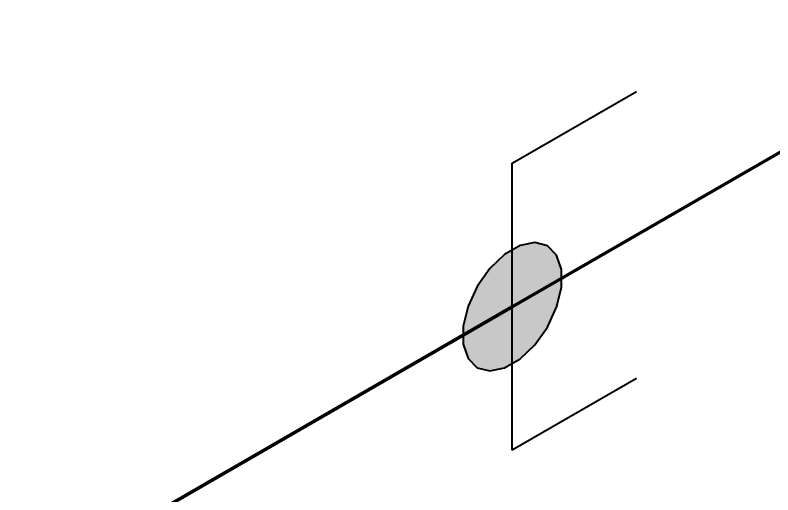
# Model space of a CAD drawing. Header units: millimetres. Extents: x 0 to 594, y 0 to 420.
# Drawn here: x 152.47 to 160.56, y 268.5 to 273.61 of the extents above; entities that cross this region are included whole.
import ezdxf

# ---------------------------------------------------------------- set-up
doc = ezdxf.new("R2010")
doc.units = ezdxf.units.MM
doc.header["$LTSCALE"] = 0.25
doc.layers.add('용접', color=1, linetype='Continuous')
doc.layers.add('치수', color=1, linetype='Continuous')
doc.layers.add('파이프 작은 보어', color=30, linetype='Continuous', lineweight=50)
doc.styles.add('AdskIsoMetric', font='arial.ttf', dxfattribs={"width": 0.8, "height": 2.5})
doc.styles.add('AdskIsoMetric30', font='arial.ttf', dxfattribs={"width": 0.8, "oblique": 30, "height": 2.5})
doc.dimstyles.new('AdskIsoMetric', dxfattribs={"dimtxt": 2.5, "dimasz": 2.5, "dimexe": 1, "dimexo": 2, "dimgap": 0.8, "dimtad": 1, "dimdec": 0, "dimrnd": 1, "dimzin": 0, "dimdsep": 46, "dimtxsty": 'AdskIsoMetric', "dimcen": 0, "dimclrt": 7, "dimadec": 0, "dimazin": 0, "dimtfac": 1, "dimtdec": 0, "dimtmove": 1, "dimatfit": 3, "dimfxl": 0, "dimfrac": 2, "dimtolj": 1, "dimtzin": 0, "dimarcsym": 0})

# ---------------------------------------------------------------- blocks, each defined once
blk = doc.blocks.new('*D71')
at = {"layer": 'Defpoints', "color": 0}
for p in [(177.2008, 281.717), (152.4735, 267.4407), (152.4735, 252.4407)]:
    blk.add_point(p, dxfattribs=at)
at = {"layer": '치수', "color": 0, "lineweight": -2}
for p, q in [((177.2008, 279.4076), (177.2008, 265.5623)), ((175.0358, 265.467), (154.6386, 253.6907)), ((152.4735, 265.1313), (152.4735, 251.286))]:
    blk.add_line(p, q, dxfattribs=at)
at = {"layer": '치수', "color": 0}
for points in [[(174.8274, 265.8278), (175.2441, 265.1061), (177.2008, 266.717)], [(154.4303, 254.0515), (154.8469, 253.3298), (152.4735, 252.4407)]]:
    blk.add_solid(points, dxfattribs=at)
at = {"layer": '치수', "color": 7, "insert": (166.8169, 263.3397), "char_height": 2.5, "attachment_point": 5, "rotation": 30, "style": 'AdskIsoMetric30'}
blk.add_mtext('\\A1;3895', dxfattribs=at)
blk = doc.blocks.new('엘보우-10-Iso2DSkew90')
at = {"color": 0, "linetype": 'ByBlock', "lineweight": -2, "extrusion": (0, 0.816497, 0.57735)}
for p, q in [((5.3033, 3.0619), (0.0001, 0)), ((0.0001, 0), (5.3033, -3.0619)), ((0.0001, 0), (0.0001, 0))]:
    blk.add_line(p, q, dxfattribs=at)
blk = doc.blocks.new('SocketWeld-1-IsoLeft')
blk.add_hatch(color=256).paths.add_polyline_path([(-0.02939, -0.02335), (-0.0291, -0.02344), (-0.02882, -0.02352), (-0.02854, -0.02361), (-0.02825, -0.02369), (-0.02797, -0.02377), (-0.02768, -0.02386), (-0.0274, -0.02394), (-0.02711, -0.02402), (-0.02683, -0.02411), (-0.02654, -0.02419), (-0.02626, -0.02427), (-0.02598, -0.02436), (-0.02569, -0.02444), (-0.02541, -0.02453), (-0.02512, -0.02461), (-0.02484, -0.02469), (-0.02455, -0.02478), (-0.02427, -0.02486), (-0.02398, -0.02494), (-0.0237, -0.02503), (-0.02342, -0.02511), (-0.02313, -0.0252), (-0.02285, -0.02528), (-0.02256, -0.02536), (-0.02228, -0.02545), (-0.02199, -0.02553), (-0.02171, -0.02561), (-0.02142, -0.0257), (-0.02114, -0.02578), (-0.02086, -0.02586), (-0.02057, -0.02595), (-0.02029, -0.02603), (-0.02, -0.02612), (-0.01972, -0.0262), (-0.01943, -0.02628), (-0.01915, -0.02637), (-0.01886, -0.02645), (-0.01858, -0.02653), (-0.0183, -0.02662), (-0.01801, -0.0267), (-0.01773, -0.02679), (-0.01744, -0.02687), (-0.01716, -0.02695), (-0.01687, -0.02704), (-0.01659, -0.02712), (-0.0163, -0.0272), (-0.01602, -0.02729), (-0.01574, -0.02737), (-0.01545, -0.02745), (-0.01545, -0.02745), (-0.01514, -0.02748), (-0.01482, -0.02751), (-0.0145, -0.02754), (-0.01419, -0.02757), (-0.01387, -0.0276), (-0.01356, -0.02763), (-0.01324, -0.02766), (-0.01293, -0.02769), (-0.01261, -0.02771), (-0.0123, -0.02774), (-0.01198, -0.02777), (-0.01167, -0.0278), (-0.01135, -0.02783), (-0.01104, -0.02786), (-0.01072, -0.02789), (-0.01041, -0.02792), (-0.01009, -0.02794), (-0.00978, -0.02797), (-0.00946, -0.028), (-0.00914, -0.02803), (-0.00883, -0.02806), (-0.00851, -0.02809), (-0.0082, -0.02812), (-0.00788, -0.02815), (-0.00757, -0.02818), (-0.00725, -0.0282), (-0.00694, -0.02823), (-0.00662, -0.02826), (-0.00631, -0.02829), (-0.00599, -0.02832), (-0.00568, -0.02835), (-0.00536, -0.02838), (-0.00505, -0.02841), (-0.00473, -0.02844), (-0.00441, -0.02846), (-0.0041, -0.02849), (-0.00378, -0.02852), (-0.00347, -0.02855), (-0.00315, -0.02858), (-0.00284, -0.02861), (-0.00252, -0.02864), (-0.00221, -0.02867), (-0.00189, -0.02869), (-0.00158, -0.02872), (-0.00126, -0.02875), (-0.00095, -0.02878), (-0.00063, -0.02881), (-0.00032, -0.02884), (0, -0.02887), (0, -0.02887), (0.00032, -0.02884), (0.00063, -0.02881), (0.00095, -0.02878), (0.00126, -0.02875), (0.00158, -0.02872), (0.00189, -0.02869), (0.00221, -0.02867), (0.00252, -0.02864), (0.00284, -0.02861), (0.00315, -0.02858), (0.00347, -0.02855), (0.00378, -0.02852), (0.0041, -0.02849), (0.00441, -0.02846), (0.00473, -0.02844), (0.00505, -0.02841), (0.00536, -0.02838), (0.00568, -0.02835), (0.00599, -0.02832), (0.00631, -0.02829), (0.00662, -0.02826), (0.00694, -0.02823), (0.00725, -0.0282), (0.00757, -0.02818), (0.00788, -0.02815), (0.0082, -0.02812), (0.00851, -0.02809), (0.00883, -0.02806), (0.00914, -0.02803), (0.00946, -0.028), (0.00978, -0.02797), (0.01009, -0.02794), (0.01041, -0.02792), (0.01072, -0.02789), (0.01104, -0.02786), (0.01135, -0.02783), (0.01167, -0.0278), (0.01198, -0.02777), (0.0123, -0.02774), (0.01261, -0.02771), (0.01293, -0.02769), (0.01324, -0.02766), (0.01356, -0.02763), (0.01387, -0.0276), (0.01419, -0.02757), (0.0145, -0.02754), (0.01482, -0.02751), (0.01514, -0.02748), (0.01545, -0.02745), (0.01545, -0.02745), (0.01574, -0.02737), (0.01602, -0.02729), (0.0163, -0.0272), (0.01659, -0.02712), (0.01687, -0.02704), (0.01716, -0.02695), (0.01744, -0.02687), (0.01773, -0.02679), (0.01801, -0.0267), (0.0183, -0.02662), (0.01858, -0.02653), (0.01886, -0.02645), (0.01915, -0.02637), (0.01943, -0.02628), (0.01972, -0.0262), (0.02, -0.02612), (0.02029, -0.02603), (0.02057, -0.02595), (0.02086, -0.02586), (0.02114, -0.02578), (0.02142, -0.0257), (0.02171, -0.02561), (0.02199, -0.02553), (0.02228, -0.02545), (0.02256, -0.02536), (0.02285, -0.02528), (0.02313, -0.0252), (0.02342, -0.02511), (0.0237, -0.02503), (0.02398, -0.02494), (0.02427, -0.02486), (0.02455, -0.02478), (0.02484, -0.02469), (0.02512, -0.02461), (0.02541, -0.02453), (0.02569, -0.02444), (0.02598, -0.02436), (0.02626, -0.02427), (0.02654, -0.02419), (0.02683, -0.02411), (0.02711, -0.02402), (0.0274, -0.02394), (0.02768, -0.02386), (0.02797, -0.02377), (0.02825, -0.02369), (0.02854, -0.02361), (0.02882, -0.02352), (0.0291, -0.02344), (0.02939, -0.02335), (0.02939, -0.02335), (0.02962, -0.02322), (0.02984, -0.02309), (0.03007, -0.02296), (0.03029, -0.02283), (0.03052, -0.0227), (0.03074, -0.02257), (0.03097, -0.02244), (0.0312, -0.02231), (0.03142, -0.02218), (0.03165, -0.02205), (0.03187, -0.02192), (0.0321, -0.02179), (0.03232, -0.02166), (0.03255, -0.02153), (0.03278, -0.0214), (0.033, -0.02127), (0.03323, -0.02114), (0.03345, -0.02101), (0.03368, -0.02088), (0.0339, -0.02075), (0.03413, -0.02062), (0.03436, -0.02049), (0.03458, -0.02036), (0.03481, -0.02023), (0.03503, -0.0201), (0.03526, -0.01997), (0.03548, -0.01984), (0.03571, -0.0197), (0.03594, -0.01957), (0.03616, -0.01944), (0.03639, -0.01931), (0.03661, -0.01918), (0.03684, -0.01905), (0.03706, -0.01892), (0.03729, -0.01879), (0.03752, -0.01866), (0.03774, -0.01853), (0.03797, -0.0184), (0.03819, -0.01827), (0.03842, -0.01814), (0.03864, -0.01801), (0.03887, -0.01788), (0.0391, -0.01775), (0.03932, -0.01762), (0.03955, -0.01749), (0.03977, -0.01736), (0.04, -0.01723), (0.04023, -0.0171), (0.04045, -0.01697), (0.04045, -0.01697), (0.0406, -0.0168), (0.04074, -0.01664), (0.04089, -0.01648), (0.04103, -0.01631), (0.04118, -0.01615), (0.04132, -0.01598), (0.04147, -0.01582), (0.04161, -0.01565), (0.04176, -0.01549), (0.0419, -0.01533), (0.04205, -0.01516), (0.04219, -0.015), (0.04234, -0.01483), (0.04248, -0.01467), (0.04262, -0.0145), (0.04277, -0.01434), (0.04291, -0.01418), (0.04306, -0.01401), (0.0432, -0.01385), (0.04335, -0.01368), (0.04349, -0.01352), (0.04364, -0.01335), (0.04378, -0.01319), (0.04393, -0.01303), (0.04407, -0.01286), (0.04422, -0.0127), (0.04436, -0.01253), (0.04451, -0.01237), (0.04465, -0.01221), (0.0448, -0.01204), (0.04494, -0.01188), (0.04509, -0.01171), (0.04523, -0.01155), (0.04538, -0.01138), (0.04552, -0.01122), (0.04567, -0.01106), (0.04581, -0.01089), (0.04596, -0.01073), (0.0461, -0.01056), (0.04625, -0.0104), (0.04639, -0.01023), (0.04654, -0.01007), (0.04668, -0.00991), (0.04683, -0.00974), (0.04697, -0.00958), (0.04712, -0.00941), (0.04726, -0.00925), (0.04741, -0.00908), (0.04755, -0.00892), (0.04755, -0.00892), (0.0476, -0.00874), (0.04765, -0.00856), (0.0477, -0.00837), (0.04775, -0.00819), (0.0478, -0.00801), (0.04785, -0.00783), (0.0479, -0.00765), (0.04795, -0.00746), (0.048, -0.00728), (0.04805, -0.0071), (0.0481, -0.00692), (0.04815, -0.00674), (0.0482, -0.00655), (0.04825, -0.00637), (0.0483, -0.00619), (0.04835, -0.00601), (0.0484, -0.00583), (0.04845, -0.00564), (0.0485, -0.00546), (0.04855, -0.00528), (0.0486, -0.0051), (0.04865, -0.00492), (0.0487, -0.00473), (0.04875, -0.00455), (0.0488, -0.00437), (0.04885, -0.00419), (0.0489, -0.00401), (0.04895, -0.00382), (0.049, -0.00364), (0.04905, -0.00346), (0.0491, -0.00328), (0.04915, -0.00309), (0.0492, -0.00291), (0.04925, -0.00273), (0.0493, -0.00255), (0.04935, -0.00237), (0.0494, -0.00218), (0.04945, -0.002), (0.0495, -0.00182), (0.04955, -0.00164), (0.0496, -0.00146), (0.04965, -0.00127), (0.0497, -0.00109), (0.04975, -0.00091), (0.0498, -0.00073), (0.04985, -0.00055), (0.0499, -0.00036), (0.04995, -0.00018), (0.05, 0), (0.05, 0), (0.04995, 0.00018), (0.0499, 0.00036), (0.04985, 0.00055), (0.0498, 0.00073), (0.04975, 0.00091), (0.0497, 0.00109), (0.04965, 0.00127), (0.0496, 0.00146), (0.04955, 0.00164), (0.0495, 0.00182), (0.04945, 0.002), (0.0494, 0.00218), (0.04935, 0.00237), (0.0493, 0.00255), (0.04925, 0.00273), (0.0492, 0.00291), (0.04915, 0.00309), (0.0491, 0.00328), (0.04905, 0.00346), (0.049, 0.00364), (0.04895, 0.00382), (0.0489, 0.00401), (0.04885, 0.00419), (0.0488, 0.00437), (0.04875, 0.00455), (0.0487, 0.00473), (0.04865, 0.00492), (0.0486, 0.0051), (0.04855, 0.00528), (0.0485, 0.00546), (0.04845, 0.00564), (0.0484, 0.00583), (0.04835, 0.00601), (0.0483, 0.00619), (0.04825, 0.00637), (0.0482, 0.00655), (0.04815, 0.00674), (0.0481, 0.00692), (0.04805, 0.0071), (0.048, 0.00728), (0.04795, 0.00746), (0.0479, 0.00765), (0.04785, 0.00783), (0.0478, 0.00801), (0.04775, 0.00819), (0.0477, 0.00837), (0.04765, 0.00856), (0.0476, 0.00874), (0.04755, 0.00892), (0.04755, 0.00892), (0.04741, 0.00908), (0.04726, 0.00925), (0.04712, 0.00941), (0.04697, 0.00958), (0.04683, 0.00974), (0.04668, 0.00991), (0.04654, 0.01007), (0.04639, 0.01023), (0.04625, 0.0104), (0.0461, 0.01056), (0.04596, 0.01073), (0.04581, 0.01089), (0.04567, 0.01106), (0.04552, 0.01122), (0.04538, 0.01138), (0.04523, 0.01155), (0.04509, 0.01171), (0.04494, 0.01188), (0.0448, 0.01204), (0.04465, 0.01221), (0.04451, 0.01237), (0.04436, 0.01253), (0.04422, 0.0127), (0.04407, 0.01286), (0.04393, 0.01303), (0.04378, 0.01319), (0.04364, 0.01335), (0.04349, 0.01352), (0.04335, 0.01368), (0.0432, 0.01385), (0.04306, 0.01401), (0.04291, 0.01418), (0.04277, 0.01434), (0.04262, 0.0145), (0.04248, 0.01467), (0.04234, 0.01483), (0.04219, 0.015), (0.04205, 0.01516), (0.0419, 0.01533), (0.04176, 0.01549), (0.04161, 0.01565), (0.04147, 0.01582), (0.04132, 0.01598), (0.04118, 0.01615), (0.04103, 0.01631), (0.04089, 0.01648), (0.04074, 0.01664), (0.0406, 0.0168), (0.04045, 0.01697), (0.04045, 0.01697), (0.04023, 0.0171), (0.04, 0.01723), (0.03977, 0.01736), (0.03955, 0.01749), (0.03932, 0.01762), (0.0391, 0.01775), (0.03887, 0.01788), (0.03864, 0.01801), (0.03842, 0.01814), (0.03819, 0.01827), (0.03797, 0.0184), (0.03774, 0.01853), (0.03752, 0.01866), (0.03729, 0.01879), (0.03706, 0.01892), (0.03684, 0.01905), (0.03661, 0.01918), (0.03639, 0.01931), (0.03616, 0.01944), (0.03594, 0.01957), (0.03571, 0.0197), (0.03548, 0.01984), (0.03526, 0.01997), (0.03503, 0.0201), (0.03481, 0.02023), (0.03458, 0.02036), (0.03436, 0.02049), (0.03413, 0.02062), (0.0339, 0.02075), (0.03368, 0.02088), (0.03345, 0.02101), (0.03323, 0.02114), (0.033, 0.02127), (0.03278, 0.0214), (0.03255, 0.02153), (0.03232, 0.02166), (0.0321, 0.02179), (0.03187, 0.02192), (0.03165, 0.02205), (0.03142, 0.02218), (0.0312, 0.02231), (0.03097, 0.02244), (0.03074, 0.02257), (0.03052, 0.0227), (0.03029, 0.02283), (0.03007, 0.02296), (0.02984, 0.02309), (0.02962, 0.02322), (0.02939, 0.02335), (0.02939, 0.02335), (0.0291, 0.02344), (0.02882, 0.02352), (0.02854, 0.02361), (0.02825, 0.02369), (0.02797, 0.02377), (0.02768, 0.02386), (0.0274, 0.02394), (0.02711, 0.02402), (0.02683, 0.02411), (0.02654, 0.02419), (0.02626, 0.02427), (0.02598, 0.02436), (0.02569, 0.02444), (0.02541, 0.02453), (0.02512, 0.02461), (0.02484, 0.02469), (0.02455, 0.02478), (0.02427, 0.02486), (0.02398, 0.02494), (0.0237, 0.02503), (0.02342, 0.02511), (0.02313, 0.0252), (0.02285, 0.02528), (0.02256, 0.02536), (0.02228, 0.02545), (0.02199, 0.02553), (0.02171, 0.02561), (0.02142, 0.0257), (0.02114, 0.02578), (0.02086, 0.02586), (0.02057, 0.02595), (0.02029, 0.02603), (0.02, 0.02612), (0.01972, 0.0262), (0.01943, 0.02628), (0.01915, 0.02637), (0.01886, 0.02645), (0.01858, 0.02653), (0.0183, 0.02662), (0.01801, 0.0267), (0.01773, 0.02679), (0.01744, 0.02687), (0.01716, 0.02695), (0.01687, 0.02704), (0.01659, 0.02712), (0.0163, 0.0272), (0.01602, 0.02729), (0.01574, 0.02737), (0.01545, 0.02745), (0.01545, 0.02745), (0.01514, 0.02748), (0.01482, 0.02751), (0.0145, 0.02754), (0.01419, 0.02757), (0.01387, 0.0276), (0.01356, 0.02763), (0.01324, 0.02766), (0.01293, 0.02769), (0.01261, 0.02771), (0.0123, 0.02774), (0.01198, 0.02777), (0.01167, 0.0278), (0.01135, 0.02783), (0.01104, 0.02786), (0.01072, 0.02789), (0.01041, 0.02792), (0.01009, 0.02794), (0.00978, 0.02797), (0.00946, 0.028), (0.00914, 0.02803), (0.00883, 0.02806), (0.00851, 0.02809), (0.0082, 0.02812), (0.00788, 0.02815), (0.00757, 0.02818), (0.00725, 0.0282), (0.00694, 0.02823), (0.00662, 0.02826), (0.00631, 0.02829), (0.00599, 0.02832), (0.00568, 0.02835), (0.00536, 0.02838), (0.00505, 0.02841), (0.00473, 0.02844), (0.00441, 0.02846), (0.0041, 0.02849), (0.00378, 0.02852), (0.00347, 0.02855), (0.00315, 0.02858), (0.00284, 0.02861), (0.00252, 0.02864), (0.00221, 0.02867), (0.00189, 0.02869), (0.00158, 0.02872), (0.00126, 0.02875), (0.00095, 0.02878), (0.00063, 0.02881), (0.00032, 0.02884), (0, 0.02887), (0, 0.02887), (-0.00032, 0.02884), (-0.00063, 0.02881), (-0.00095, 0.02878), (-0.00126, 0.02875), (-0.00158, 0.02872), (-0.00189, 0.02869), (-0.00221, 0.02867), (-0.00252, 0.02864), (-0.00284, 0.02861), (-0.00315, 0.02858), (-0.00347, 0.02855), (-0.00378, 0.02852), (-0.0041, 0.02849), (-0.00441, 0.02846), (-0.00473, 0.02844), (-0.00505, 0.02841), (-0.00536, 0.02838), (-0.00568, 0.02835), (-0.00599, 0.02832), (-0.00631, 0.02829), (-0.00662, 0.02826), (-0.00694, 0.02823), (-0.00725, 0.0282), (-0.00757, 0.02818), (-0.00788, 0.02815), (-0.0082, 0.02812), (-0.00851, 0.02809), (-0.00883, 0.02806), (-0.00914, 0.02803), (-0.00946, 0.028), (-0.00978, 0.02797), (-0.01009, 0.02794), (-0.01041, 0.02792), (-0.01072, 0.02789), (-0.01104, 0.02786), (-0.01135, 0.02783), (-0.01167, 0.0278), (-0.01198, 0.02777), (-0.0123, 0.02774), (-0.01261, 0.02771), (-0.01293, 0.02769), (-0.01324, 0.02766), (-0.01356, 0.02763), (-0.01387, 0.0276), (-0.01419, 0.02757), (-0.0145, 0.02754), (-0.01482, 0.02751), (-0.01514, 0.02748), (-0.01545, 0.02745), (-0.01545, 0.02745), (-0.01574, 0.02737), (-0.01602, 0.02729), (-0.0163, 0.0272), (-0.01659, 0.02712), (-0.01687, 0.02704), (-0.01716, 0.02695), (-0.01744, 0.02687), (-0.01773, 0.02679), (-0.01801, 0.0267), (-0.0183, 0.02662), (-0.01858, 0.02653), (-0.01886, 0.02645), (-0.01915, 0.02637), (-0.01943, 0.02628), (-0.01972, 0.0262), (-0.02, 0.02612), (-0.02029, 0.02603), (-0.02057, 0.02595), (-0.02086, 0.02586), (-0.02114, 0.02578), (-0.02142, 0.0257), (-0.02171, 0.02561), (-0.02199, 0.02553), (-0.02228, 0.02545), (-0.02256, 0.02536), (-0.02285, 0.02528), (-0.02313, 0.0252), (-0.02342, 0.02511), (-0.0237, 0.02503), (-0.02398, 0.02494), (-0.02427, 0.02486), (-0.02455, 0.02478), (-0.02484, 0.02469), (-0.02512, 0.02461), (-0.02541, 0.02453), (-0.02569, 0.02444), (-0.02598, 0.02436), (-0.02626, 0.02427), (-0.02654, 0.02419), (-0.02683, 0.02411), (-0.02711, 0.02402), (-0.0274, 0.02394), (-0.02768, 0.02386), (-0.02797, 0.02377), (-0.02825, 0.02369), (-0.02854, 0.02361), (-0.02882, 0.02352), (-0.0291, 0.02344), (-0.02939, 0.02335), (-0.02939, 0.02335), (-0.02962, 0.02322), (-0.02984, 0.02309), (-0.03007, 0.02296), (-0.03029, 0.02283), (-0.03052, 0.0227), (-0.03074, 0.02257), (-0.03097, 0.02244), (-0.0312, 0.02231), (-0.03142, 0.02218), (-0.03165, 0.02205), (-0.03187, 0.02192), (-0.0321, 0.02179), (-0.03232, 0.02166), (-0.03255, 0.02153), (-0.03278, 0.0214), (-0.033, 0.02127), (-0.03323, 0.02114), (-0.03345, 0.02101), (-0.03368, 0.02088), (-0.0339, 0.02075), (-0.03413, 0.02062), (-0.03436, 0.02049), (-0.03458, 0.02036), (-0.03481, 0.02023), (-0.03503, 0.0201), (-0.03526, 0.01997), (-0.03548, 0.01984), (-0.03571, 0.0197), (-0.03594, 0.01957), (-0.03616, 0.01944), (-0.03639, 0.01931), (-0.03661, 0.01918), (-0.03684, 0.01905), (-0.03706, 0.01892), (-0.03729, 0.01879), (-0.03752, 0.01866), (-0.03774, 0.01853), (-0.03797, 0.0184), (-0.03819, 0.01827), (-0.03842, 0.01814), (-0.03864, 0.01801), (-0.03887, 0.01788), (-0.0391, 0.01775), (-0.03932, 0.01762), (-0.03955, 0.01749), (-0.03977, 0.01736), (-0.04, 0.01723), (-0.04023, 0.0171), (-0.04045, 0.01697), (-0.04045, 0.01697), (-0.0406, 0.0168), (-0.04074, 0.01664), (-0.04089, 0.01648), (-0.04103, 0.01631), (-0.04118, 0.01615), (-0.04132, 0.01598), (-0.04147, 0.01582), (-0.04161, 0.01565), (-0.04176, 0.01549), (-0.0419, 0.01533), (-0.04205, 0.01516), (-0.04219, 0.015), (-0.04234, 0.01483), (-0.04248, 0.01467), (-0.04262, 0.0145), (-0.04277, 0.01434), (-0.04291, 0.01418), (-0.04306, 0.01401), (-0.0432, 0.01385), (-0.04335, 0.01368), (-0.04349, 0.01352), (-0.04364, 0.01335), (-0.04378, 0.01319), (-0.04393, 0.01303), (-0.04407, 0.01286), (-0.04422, 0.0127), (-0.04436, 0.01253), (-0.04451, 0.01237), (-0.04465, 0.01221), (-0.0448, 0.01204), (-0.04494, 0.01188), (-0.04509, 0.01171), (-0.04523, 0.01155), (-0.04538, 0.01138), (-0.04552, 0.01122), (-0.04567, 0.01106), (-0.04581, 0.01089), (-0.04596, 0.01073), (-0.0461, 0.01056), (-0.04625, 0.0104), (-0.04639, 0.01023), (-0.04654, 0.01007), (-0.04668, 0.00991), (-0.04683, 0.00974), (-0.04697, 0.00958), (-0.04712, 0.00941), (-0.04726, 0.00925), (-0.04741, 0.00908), (-0.04755, 0.00892), (-0.04755, 0.00892), (-0.0476, 0.00874), (-0.04765, 0.00856), (-0.0477, 0.00837), (-0.04775, 0.00819), (-0.0478, 0.00801), (-0.04785, 0.00783), (-0.0479, 0.00765), (-0.04795, 0.00746), (-0.048, 0.00728), (-0.04805, 0.0071), (-0.0481, 0.00692), (-0.04815, 0.00674), (-0.0482, 0.00655), (-0.04825, 0.00637), (-0.0483, 0.00619), (-0.04835, 0.00601), (-0.0484, 0.00583), (-0.04845, 0.00564), (-0.0485, 0.00546), (-0.04855, 0.00528), (-0.0486, 0.0051), (-0.04865, 0.00492), (-0.0487, 0.00473), (-0.04875, 0.00455), (-0.0488, 0.00437), (-0.04885, 0.00419), (-0.0489, 0.00401), (-0.04895, 0.00382), (-0.049, 0.00364), (-0.04905, 0.00346), (-0.0491, 0.00328), (-0.04915, 0.00309), (-0.0492, 0.00291), (-0.04925, 0.00273), (-0.0493, 0.00255), (-0.04935, 0.00237), (-0.0494, 0.00218), (-0.04945, 0.002), (-0.0495, 0.00182), (-0.04955, 0.00164), (-0.0496, 0.00146), (-0.04965, 0.00127), (-0.0497, 0.00109), (-0.04975, 0.00091), (-0.0498, 0.00073), (-0.04985, 0.00055), (-0.0499, 0.00036), (-0.04995, 0.00018), (-0.05, 0), (-0.05, 0), (-0.04995, -0.00018), (-0.0499, -0.00036), (-0.04985, -0.00055), (-0.0498, -0.00073), (-0.04975, -0.00091), (-0.0497, -0.00109), (-0.04965, -0.00127), (-0.0496, -0.00146), (-0.04955, -0.00164), (-0.0495, -0.00182), (-0.04945, -0.002), (-0.0494, -0.00218), (-0.04935, -0.00237), (-0.0493, -0.00255), (-0.04925, -0.00273), (-0.0492, -0.00291), (-0.04915, -0.00309), (-0.0491, -0.00328), (-0.04905, -0.00346), (-0.049, -0.00364), (-0.04895, -0.00382), (-0.0489, -0.00401), (-0.04885, -0.00419), (-0.0488, -0.00437), (-0.04875, -0.00455), (-0.0487, -0.00473), (-0.04865, -0.00492), (-0.0486, -0.0051), (-0.04855, -0.00528), (-0.0485, -0.00546), (-0.04845, -0.00564), (-0.0484, -0.00583), (-0.04835, -0.00601), (-0.0483, -0.00619), (-0.04825, -0.00637), (-0.0482, -0.00655), (-0.04815, -0.00674), (-0.0481, -0.00692), (-0.04805, -0.0071), (-0.048, -0.00728), (-0.04795, -0.00746), (-0.0479, -0.00765), (-0.04785, -0.00783), (-0.0478, -0.00801), (-0.04775, -0.00819), (-0.0477, -0.00837), (-0.04765, -0.00856), (-0.0476, -0.00874), (-0.04755, -0.00892), (-0.04755, -0.00892), (-0.04741, -0.00908), (-0.04726, -0.00925), (-0.04712, -0.00941), (-0.04697, -0.00958), (-0.04683, -0.00974), (-0.04668, -0.00991), (-0.04654, -0.01007), (-0.04639, -0.01023), (-0.04625, -0.0104), (-0.0461, -0.01056), (-0.04596, -0.01073), (-0.04581, -0.01089), (-0.04567, -0.01106), (-0.04552, -0.01122), (-0.04538, -0.01138), (-0.04523, -0.01155), (-0.04509, -0.01171), (-0.04494, -0.01188), (-0.0448, -0.01204), (-0.04465, -0.01221), (-0.04451, -0.01237), (-0.04436, -0.01253), (-0.04422, -0.0127), (-0.04407, -0.01286), (-0.04393, -0.01303), (-0.04378, -0.01319), (-0.04364, -0.01335), (-0.04349, -0.01352), (-0.04335, -0.01368), (-0.0432, -0.01385), (-0.04306, -0.01401), (-0.04291, -0.01418), (-0.04277, -0.01434), (-0.04262, -0.0145), (-0.04248, -0.01467), (-0.04234, -0.01483), (-0.04219, -0.015), (-0.04205, -0.01516), (-0.0419, -0.01533), (-0.04176, -0.01549), (-0.04161, -0.01565), (-0.04147, -0.01582), (-0.04132, -0.01598), (-0.04118, -0.01615), (-0.04103, -0.01631), (-0.04089, -0.01648), (-0.04074, -0.01664), (-0.0406, -0.0168), (-0.04045, -0.01697), (-0.04045, -0.01697), (-0.04023, -0.0171), (-0.04, -0.01723), (-0.03977, -0.01736), (-0.03955, -0.01749), (-0.03932, -0.01762), (-0.0391, -0.01775), (-0.03887, -0.01788), (-0.03864, -0.01801), (-0.03842, -0.01814), (-0.03819, -0.01827), (-0.03797, -0.0184), (-0.03774, -0.01853), (-0.03752, -0.01866), (-0.03729, -0.01879), (-0.03706, -0.01892), (-0.03684, -0.01905), (-0.03661, -0.01918), (-0.03639, -0.01931), (-0.03616, -0.01944), (-0.03594, -0.01957), (-0.03571, -0.0197), (-0.03548, -0.01984), (-0.03526, -0.01997), (-0.03503, -0.0201), (-0.03481, -0.02023), (-0.03458, -0.02036), (-0.03436, -0.02049), (-0.03413, -0.02062), (-0.0339, -0.02075), (-0.03368, -0.02088), (-0.03345, -0.02101), (-0.03323, -0.02114), (-0.033, -0.02127), (-0.03278, -0.0214), (-0.03255, -0.02153), (-0.03232, -0.02166), (-0.0321, -0.02179), (-0.03187, -0.02192), (-0.03165, -0.02205), (-0.03142, -0.02218), (-0.0312, -0.02231), (-0.03097, -0.02244), (-0.03074, -0.02257), (-0.03052, -0.0227), (-0.03029, -0.02283), (-0.03007, -0.02296), (-0.02984, -0.02309), (-0.02962, -0.02322)], flags=0)
at = {"color": 0, "linetype": 'ByBlock', "lineweight": -2, "extrusion": (0, 0.816497, 0.57735)}
for p, q in [((0, 0.10206), (0.08839, 0.05103)), ((0.08839, 0.05103), (-0.08839, -0.05103)), ((-0.01545, 0.02745), (-0.02939, 0.02335)), ((0, 0.02887), (-0.01545, 0.02745)), ((0.01545, 0.02745), (0, 0.02887)), ((0.02939, 0.02335), (0.01545, 0.02745)), ((-0.02939, 0.02335), (-0.04045, 0.01697)), ((0.04045, 0.01697), (0.02939, 0.02335)), ((-0.04045, 0.01697), (-0.04755, 0.00892)), ((0.04755, 0.00892), (0.04045, 0.01697)), ((-0.04755, 0.00892), (-0.05, 0)), ((0.05, 0), (0.04755, 0.00892)), ((-0.05, 0), (-0.04755, -0.00892)), ((0.04755, -0.00892), (0.05, 0)), ((-0.08839, -0.05103), (-0.17678, 0)), ((-0.04755, -0.00892), (-0.04045, -0.01697)), ((0.04045, -0.01697), (0.04755, -0.00892)), ((-0.04045, -0.01697), (-0.02939, -0.02335)), ((0.02939, -0.02335), (0.04045, -0.01697)), ((-0.02939, -0.02335), (-0.01545, -0.02745)), ((0.01545, -0.02745), (0.02939, -0.02335)), ((-0.01545, -0.02745), (0, -0.02887)), ((0, -0.02887), (0.01545, -0.02745))]:
    blk.add_line(p, q, dxfattribs=at)

msp = doc.modelspace()

# ---------------------------------------------------------------- linework, layer by layer
at = {"layer": '파이프 작은 보어'}
msp.add_lwpolyline([(171.8975, 278.6551), (157.7768, 270.5025)], dxfattribs=at)

# ---------------------------------------------------------------- block references
at = {"layer": '용접', "xscale": 15, "yscale": 15, "zscale": 15, "rotation": 239.9999999394798}
msp.add_blockref('SocketWeld-1-IsoLeft', (157.7768, 270.5025), dxfattribs=at)
at = {"layer": '파이프 작은 보어'}
msp.add_blockref('엘보우-10-Iso2DSkew90', (152.4735, 267.4407), dxfattribs=at)

# ---------------------------------------------------------------- dimensions: what is measured, and where the dimension line sits
at = {"layer": '치수'}
dim = msp.add_linear_dim(base=(152.4735, 252.4407), p1=(177.2008, 281.717), p2=(152.4735, 267.4407), angle=210, text='3895', dimstyle='AdskIsoMetric', override={"dimtad": 0, "dimlfac": 136.415155, "dimtxsty": 'AdskIsoMetric30', "dimse1": 0, "dimse2": 0, "dimsd1": 0, "dimsd2": 0, "dimtmove": 1}, dxfattribs=at)
dim.commit()
dim.dimension.update_dxf_attribs({"geometry": '*D71', "text_midpoint": (166.8169, 263.3397), "dimtype": 160})

doc.saveas('drawing.dxf')
